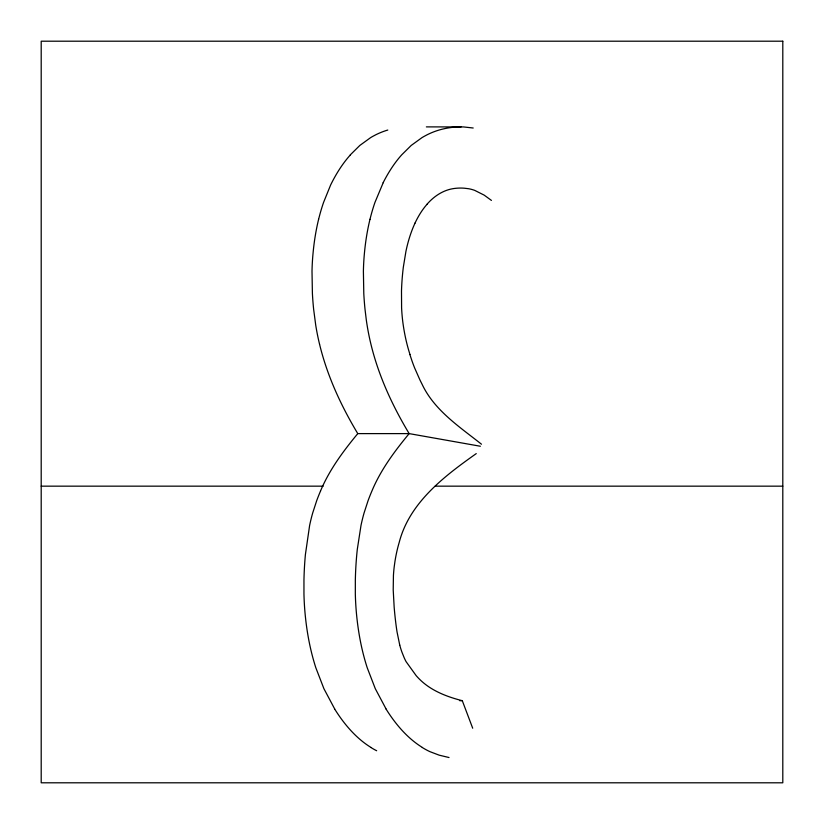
<?xml version="1.0" encoding="UTF-8"?>
<svg xmlns="http://www.w3.org/2000/svg" width="824" height="824" viewBox="0 0 824 824"><rect width="100%" height="100%" fill="white"/><g stroke="black" fill="none" stroke-linecap="round" stroke-linejoin="round"><path stroke-width="1.24" d="M320.515 491.022C329.373 469.824 343.217 451.212 357.771 433.609L409.157 433.609L480.371 446.248M383.17 182.784L374.961 202.395A130.316 65.158 -90 0 0 369.986 219.338M350.313 154.85L359.841 145.436L370.584 137.649A221.553 110.776 90 0 1 372.829 136.341L375.868 134.734A250.228 125.114 90 0 1 387.785 130.048M427.151 204.095C433.774 196.514 442.612 190.468 452.675 188.727A186.471 93.236 90 0 1 464.345 188.212L468.578 188.717A139.04 69.525 -90 0 1 474.706 190.375L484.162 195.123L491.434 200.417M476.262 453.602C444.404 476.138 409.477 502.527 399.207 542.408A90.135 45.073 -90 0 0 394.974 561.329L394.233 566.624A74.953 37.471 -90 0 0 393.429 575.533L393.213 589.922L394.16 607.134A202.313 101.156 90 0 0 395.252 618.412L395.674 622.038A149.649 74.819 90 0 0 397.055 632.008L399.743 645.099M426.368 126.886L463.531 126.937L473.192 128.008M41.2 486.16L323.163 486.16M435.175 486.16L782.8 486.16M459.72 700.699L462.295 700.699L472.698 728.22M461.049 126.886L458.824 126.917A304.726 152.358 -90 0 0 445.269 128.503L443.034 128.997A252.927 126.463 90 0 0 427.244 134.714L424.206 136.341A221.553 110.776 90 0 0 421.96 137.649L411.217 145.436L401.7 154.85A172.37 86.18 90 0 0 383.139 182.722M449.018 757.534L439.182 755.165L430.046 751.704A211.068 105.534 -90 0 1 422.29 747.512M462.295 700.699C446.762 696.744 431.034 690.718 419.488 679.192A140.657 70.328 -90 0 1 416.182 675.67L406.067 661.62A57.247 28.624 -90 0 1 404.151 657.665L401.978 652.237A59.987 29.994 90 0 1 399.743 645.099M481.484 444.218C459.586 426.842 434.238 410.301 422.022 384.118A217.031 108.51 -90 0 1 419.828 379.709L414.596 367.854A141.707 70.854 90 0 1 411.99 360.891L409.909 354.629M386.075 708.98L375.301 688.699L367.236 667.801A150.143 75.066 -90 0 1 362.838 652.299L361.993 648.735A150.009 75.005 90 0 1 356.988 618.721A145.189 72.594 90 0 1 355.329 593.97L355.34 580.137A182.99 91.495 -90 0 1 356.483 557.899A172.597 86.304 -90 0 1 357.297 549.392L361.005 525.403A114.969 57.484 -90 0 1 364.074 512.961L368.091 500.621A165.871 82.936 90 0 1 371.902 491.032C380.739 469.814 394.603 451.212 409.157 433.609C392.409 405.758 378.597 375.888 370.934 344.216A143.572 71.781 -90 0 1 366.309 319.969L365.011 309.237A165.882 82.946 90 0 1 363.786 293.468L363.394 271.199A127.287 63.644 90 0 1 364.156 256.202L364.476 252.638A131.634 65.817 90 0 1 369.976 219.328M334.699 708.98L323.914 688.699L315.849 667.801A150.143 75.066 90 0 1 311.462 652.299L310.617 648.735A150.009 75.005 -90 0 1 305.611 618.721A145.189 72.594 90 0 1 303.953 593.97L303.953 580.137A182.99 91.495 90 0 1 305.395 554.624L309.628 525.403A114.969 57.484 -90 0 1 312.698 512.961L316.715 500.621A165.871 82.936 90 0 1 320.526 491.032M357.771 433.609C341.033 405.758 327.21 375.888 319.558 344.216M415.028 223.067A100.477 50.243 90 0 1 427.172 204.156M415.038 223.088A94.626 47.308 90 0 0 407.221 245.676A96.14 48.07 90 0 0 405.933 251.361L403.338 267.141A132.242 66.126 90 0 0 401.494 290.975L401.597 307.836A93.781 46.886 -90 0 0 402.74 321.453A110.89 55.445 -90 0 0 410.002 354.505M422.31 747.409A218.061 109.036 -90 0 1 386.054 709.042M376.661 750.736A211.068 105.534 -90 0 1 370.913 747.512M370.934 747.409A218.061 109.036 -90 0 1 334.678 709.042M350.344 154.953A171.073 85.531 -90 0 0 330.63 184.998L323.575 202.395A130.316 65.158 -90 0 0 318.61 219.338M318.6 219.328A131.634 65.817 -90 0 0 313.11 252.649L312.78 256.202A127.287 63.644 90 0 0 312.008 271.199L312.399 293.468A165.882 82.946 90 0 0 313.635 309.237L315.747 325.315A143.386 71.698 90 0 0 319.558 344.216M782.8 41.2L41.2 41.2L41.2 782.8L782.8 782.8L782.8 41.2"/></g></svg>
